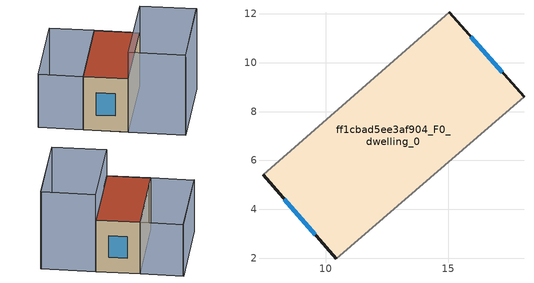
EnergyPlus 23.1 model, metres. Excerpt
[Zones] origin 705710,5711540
ff1cbad5ee3af904_F0_dwelling_0
 floor ground (EU_floor_Construction): 18.1,8.61 15.05,12.07 7.43,5.41 10.43,1.97 z0
 wall outside (EU_wall_Construction): 15.05,12.07 18.1,8.61 / 10.43,1.97 7.43,5.41 z0:6
 wall adiabatic (EU_wall_Construction): 7.43,5.41 15.05,12.07 / 18.1,8.61 10.43,1.97 z0:6
 window (EU_Window_Construction): 15.93,11.07 17.22,9.61 / 9.56,2.97 8.29,4.42 z1.73:4.27
 roof outside (EU_roof_Construction): 15.05,12.07 18.1,8.61 10.43,1.97 7.43,5.41 z6
shading: 14.22,-2.36 21.82,4.32 / 18.09,8.62 21.86,4.27 / 21.86,4.27 14.2,-2.38 / 14.2,-2.38 10.43,1.97 / 10.43,1.97 18.09,8.62 z0:9; 12.08,15.47 4.45,8.81 / 15.05,12.07 7.43,5.41 / 7.43,5.41 4.44,8.83 / 4.44,8.83 12.06,15.49 / 12.06,15.49 15.05,12.07 z0:6
[Building]
EU S2 Campaign: North Axis=0; Terrain=City; Solar Distribution=FullExterior
[Site:Location]
London: Latitude=51.5; Longitude=-0.5; Time Zone=0; Elevation=25
[SizingPeriod:WeatherFileDays]
AnnualSizingPeriod: Begin Month=1; Begin Day of Month=1; End Month=12; End Day of Month=31; Day of Week for Start Day=Monday; Use Weather File Daylight Saving Period=No; Use Weather File Rain and Snow Indicators=No
[MATERIAL]
EU_InternalMass_Material: Roughness=MediumRough; Thickness=0.1; Conductivity=1; Density=1800; Specific Heat=900; Thermal Absorptance=0.9; Solar Absorptance=0.7; Visible Absorptance=0.7
[MATERIAL:NOMASS] Roughness=MediumRough; Thermal Absorptance=0.9; Solar Absorptance=0.7; Visible Absorptance=0.7
Name | Thermal Resistance
EU_wall_NoMass | 0.724719
EU_roof_NoMass | 2.98947
EU_floor_NoMass | 2.39157
[WINDOWMATERIAL:SIMPLEGLAZINGSYSTEM]
EU_Window_SimpleGlazing: UFactor=2.63425; Solar Heat Gain Coefficient=0.76; Visible Transmittance=0.76
[CONSTRUCTION]
EU_wall_Construction: EU_wall_NoMass
EU_roof_Construction: EU_roof_NoMass
EU_floor_Construction: EU_floor_NoMass
EU_InternalMass_Construction: EU_InternalMass_Material
EU_Window_Construction: EU_Window_SimpleGlazing
[ZONE]
ff1cbad5ee3af904_F0_dwelling_0: Type=1; Multiplier=1; Ceiling Height=autocalculate; Volume=279.079; Floor Area=autocalculate; Part of Total Floor Area=Yes
[INTERNALMASS]
ff1cbad5ee3af904_F0_dwelling_0_EU_InternalMass: Construction=EU_InternalMass_Construction; Zone or ZoneList=ff1cbad5ee3af904_F0_dwelling_0; Surface Area=46.5133
[OTHEREQUIPMENT]
EU_Step8_InternalGain_ff1cbad5ee3af904_F0_dwelling_0_f000: Fuel Type=Electricity; Zone or ZoneList or Space or SpaceList=ff1cbad5ee3af904_F0_dwelling_0; Schedule=EU_Step8_GainSchedule_ff1cbad5ee3af904_F0_dwelling_0_f000; Design Level Calculation Method=Watts/Area; Power per Zone Floor Area=1; Fraction Latent=0; Fraction Radiant=0; Fraction Lost=0; Carbon Dioxide Generation Rate=0; EndUse Subcategory=EU_Step8_InternalGains
[ZONEVENTILATION:DESIGNFLOWRATE]
EU_ConstantAir_ff1cbad5ee3af904_F0_dwelling_0: Zone or ZoneList or Space or SpaceList=ff1cbad5ee3af904_F0_dwelling_0; Schedule=EU_AlwaysOn; Design Flow Rate Calculation Method=AirChanges/Hour; Air Changes per Hour=0.418135; Ventilation Type=Natural; Fan Pressure Rise=0; Fan Total Efficiency=1; Constant Term Coefficient=1; Temperature Term Coefficient=0; Velocity Term Coefficient=0; Velocity Squared Term Coefficient=0; Minimum Indoor Temperature=-100; Maximum Indoor Temperature=100; Delta Temperature=-100; Minimum Outdoor Temperature=-100; Maximum Outdoor Temperature=100; Maximum Wind Speed=40
[HVACTEMPLATE:THERMOSTAT]
EU_HeatOnly_ff1cbad5ee3af904_F0_dwelling_0: Constant Heating Setpoint=20; Constant Cooling Setpoint=50
[HVACTEMPLATE:ZONE:IDEALLOADSAIRSYSTEM]
ff1cbad5ee3af904_F0_dwelling_0: Template Thermostat=EU_HeatOnly_ff1cbad5ee3af904_F0_dwelling_0; System Availability Schedule=EU_AlwaysOn; Maximum Heating Supply Air Temperature=50; Minimum Cooling Supply Air Temperature=13; Maximum Heating Supply Air Humidity Ratio=0.0156; Minimum Cooling Supply Air Humidity Ratio=0.0077; Heating Limit=NoLimit; Cooling Limit=NoLimit; Heating Availability Schedule=EU_AlwaysOn; Cooling Availability Schedule=EU_CoolingOff; Dehumidification Control Type=ConstantSensibleHeatRatio; Cooling Sensible Heat Ratio=0.7; Dehumidification Setpoint=60; Humidification Control Type=None; Humidification Setpoint=30; Outdoor Air Method=None; Outdoor Air Flow Rate per Person=0.00944; Outdoor Air Flow Rate per Zone Floor Area=0; Outdoor Air Flow Rate per Zone=0; Demand Controlled Ventilation Type=None; Outdoor Air Economizer Type=NoEconomizer; Heat Recovery Type=None; Sensible Heat Recovery Effectiveness=0.7; Latent Heat Recovery Effectiveness=0.65
[SIZING:ZONE]
ff1cbad5ee3af904_F0_dwelling_0: Zone Cooling Design Supply Air Temperature Input Method=SupplyAirTemperature; Zone Cooling Design Supply Air Temperature=13; Zone Heating Design Supply Air Temperature Input Method=SupplyAirTemperature; Zone Heating Design Supply Air Temperature=50; Zone Cooling Design Supply Air Humidity Ratio=0.008; Zone Heating Design Supply Air Humidity Ratio=0.008; Cooling Design Air Flow Method=DesignDay; Cooling Design Air Flow Rate=0; Cooling Minimum Air Flow per Zone Floor Area=0.000762; Cooling Minimum Air Flow=0; Cooling Minimum Air Flow Fraction=0.2; Heating Design Air Flow Method=DesignDay; Heating Design Air Flow Rate=0; Heating Maximum Air Flow per Zone Floor Area=0.002032; Heating Maximum Air Flow=0.141576; Heating Maximum Air Flow Fraction=0.3; Account for Dedicated Outdoor Air System=No; Dedicated Outdoor Air System Control Strategy=NeutralSupplyAir; Dedicated Outdoor Air Low Setpoint Temperature for Design=autosize; Dedicated Outdoor Air High Setpoint Temperature for Design=autosize; Zone Load Sizing Method=Sensible Load Only No Latent Load; Zone Latent Cooling Design Supply Air Humidity Ratio Input Method=HumidityRatioDifference; Zone Cooling Design Supply Air Humidity Ratio Difference=0.005; Zone Latent Heating Design Supply Air Humidity Ratio Input Method=HumidityRatioDifference; Zone Humidification Design Supply Air Humidity Ratio Difference=0.005
[SCHEDULE:CONSTANT]
Name | Hourly Value
EU_AlwaysOn | 1
EU_CoolingOff | 0
[SCHEDULE:FILE]
EU_Step8_GainSchedule_ff1cbad5ee3af904_F0_dwelling_0_f000: File=../../schedules/ff1cbad5ee3af904/ff1cbad5ee3af904_F0_dwelling_0_f000_gain.csv; Column Number=1; Rows to Skip at Top=0; Number of Hours of Data=8760; Column Separator=Comma; Interpolate to Timestep=No; Minutes per Item=60; Adjust Schedule for Daylight Savings=Yes
